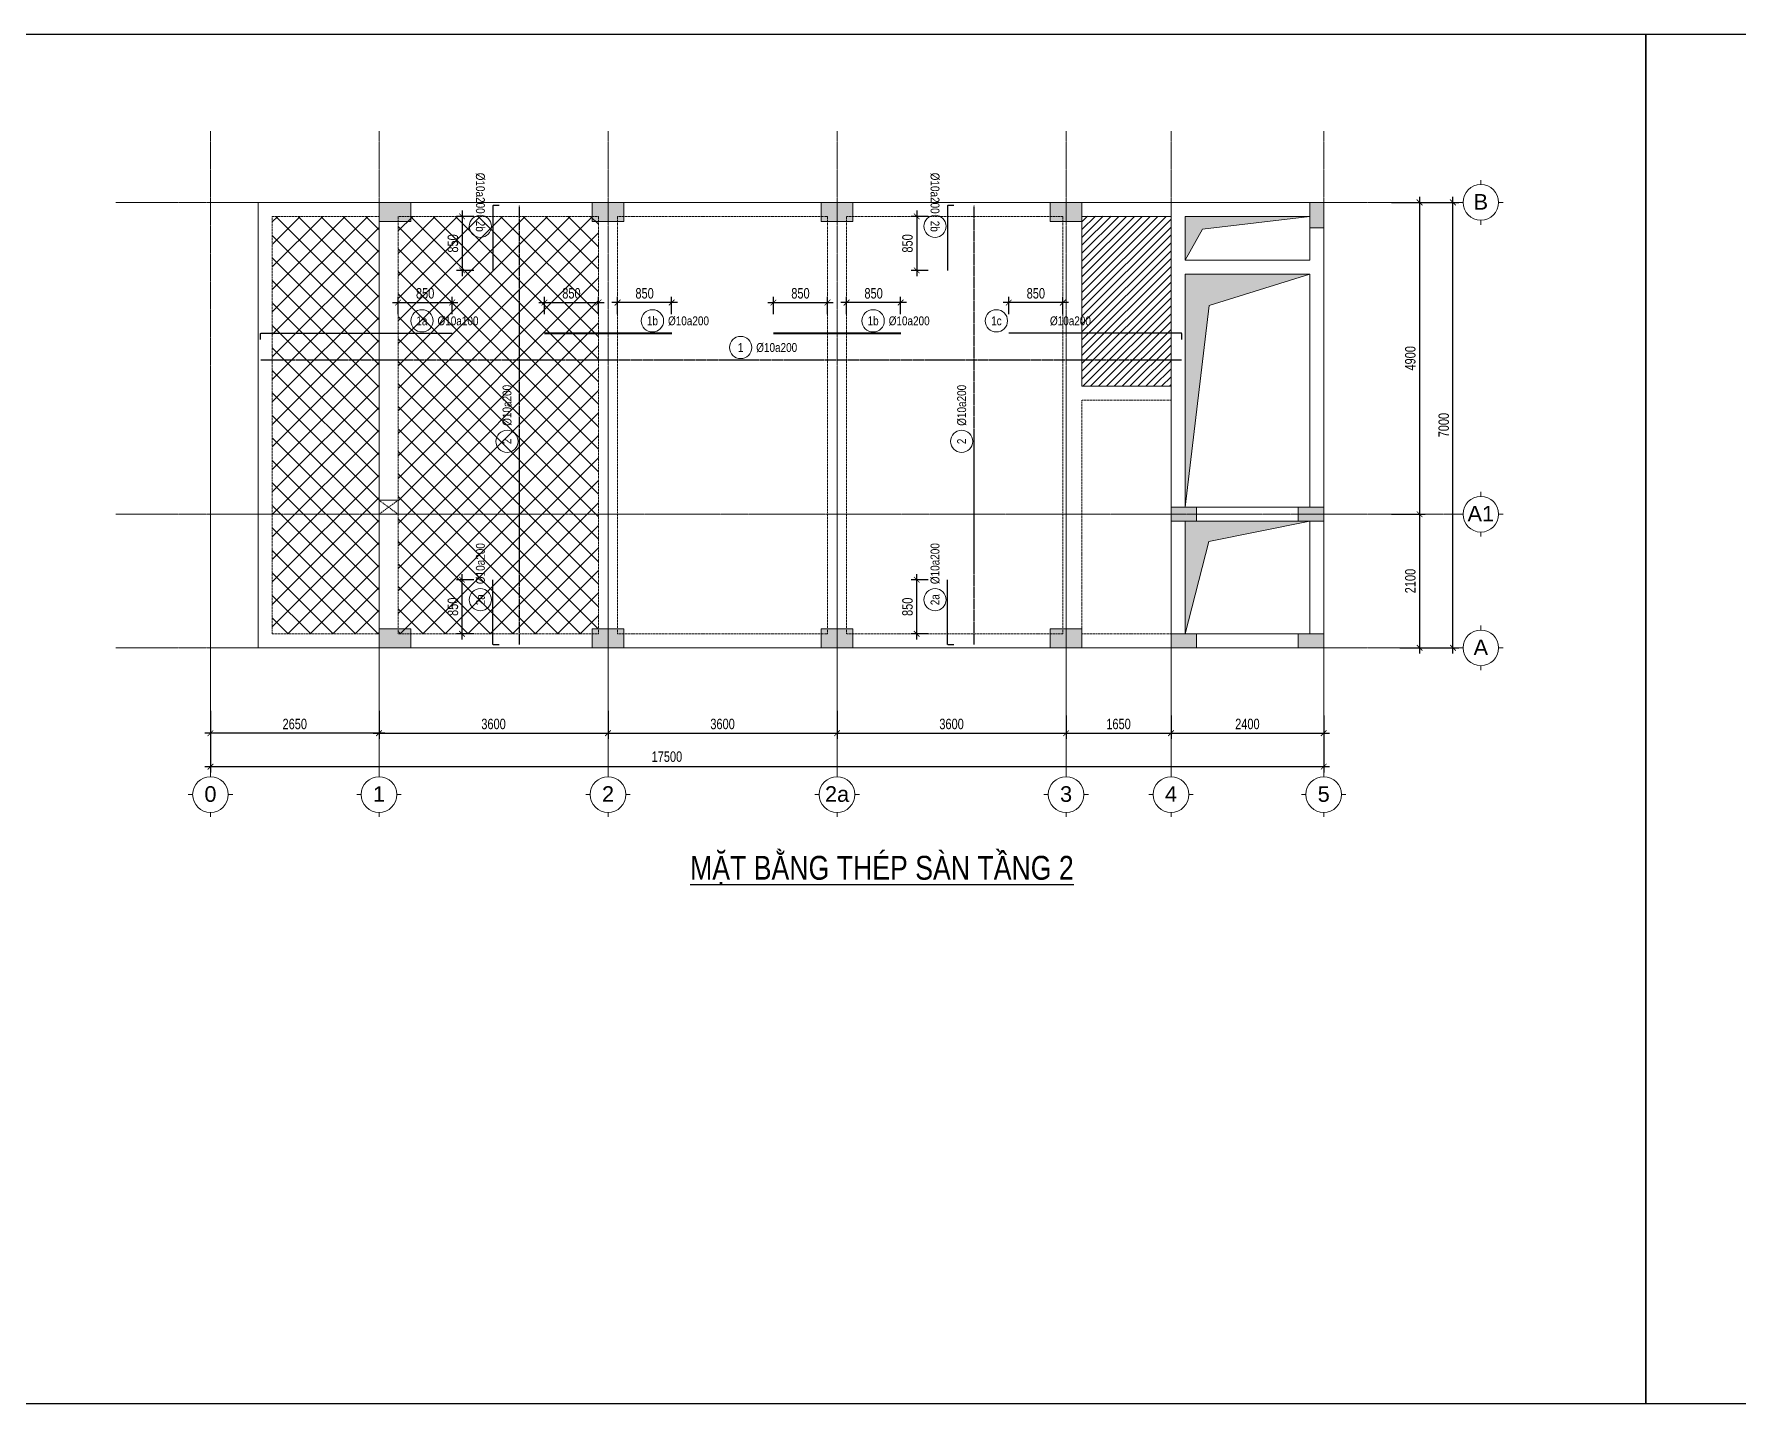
# Model space of a CAD drawing. Extents: x -165145 to 691808, y -202842 to 311040.
# Drawn here: x 239864 to 266647, y -140294 to -118769 of the extents above; entities that cross this region are included whole.
import ezdxf
from ezdxf.enums import TextEntityAlignment as Align

# ---------------------------------------------------------------- set-up
doc = ezdxf.new("R2010")
doc.units = 0
doc.header["$LTSCALE"] = 10
doc.header["$MEASUREMENT"] = 0
for name, pattern in [('CENTER', [2, 1.25, -0.25, 0.25, -0.25]), ('HIDDEN', [2.3807, 1.587, -0.7937]), ('ketcau-1', [2, 1, 1])]:
    doc.linetypes.add(name, pattern=pattern)
doc.layers.get('0').update_dxf_attribs({"linetype": 'CONTINUOUS'})
doc.layers.get('Defpoints').update_dxf_attribs({"color": 5, "linetype": 'CONTINUOUS'})
for name, color, linetype, lineweight in [('DCE_TopBars', 1, 'CONTINUOUS', 40), ('GE_KC_DIM', 1, 'CONTINUOUS', 20), ('GE_KC_HATCH', 250, 'CONTINUOUS', 20), ('GE_KC_NETKHUAT', 9, 'HIDDEN', 20), ('GE_KC_NETMANH', 8, 'CONTINUOUS', 20), ('GE_KC_NETTHAY', 2, 'CONTINUOUS', 20), ('GE_KC_TEXT', 4, 'CONTINUOUS', 20), ('GE_KC_TEXT TRUC', 4, 'CONTINUOUS', 20), ('GE_KC_TRUC', 5, 'CENTER', 20), ('L-SITE', 91, 'CONTINUOUS', 9)]:
    doc.layers.add(name, color=color, linetype=linetype, lineweight=lineweight)
for name, color, linetype in [('GE_KC_AXIS', 5, 'CENTER'), ('GE_KC_STEEL', 6, 'CONTINUOUS'), ('GE_KC_TEXT_BIG', 4, 'CONTINUOUS')]:
    doc.layers.add(name, color=color, linetype=linetype)
doc.styles.add('Arial', font='arial.ttf', dxfattribs={"height": 400})
doc.styles.add('Dce_Text', font='arial.ttf', dxfattribs={"width": 0.8})
doc.styles.add('GE_KC-Arial', font='arial.ttf', dxfattribs={"width": 0.75})
doc.dimstyles.new('GE_KC_DIM75', dxfattribs={"dimscale": 75, "dimtxt": 2.2, "dimasz": 1.2, "dimexe": 1.2, "dimexo": 0, "dimgap": 0.8, "dimtad": 1, "dimdec": 0, "dimzin": 1, "dimdsep": 46, "dimtxsty": 'GE_KC-Arial', "dimblk": 'ARCHTICK', "dimcen": 1.2, "dimdle": 1.2, "dimclrd": 1, "dimclre": 1, "dimclrt": 4, "dimadec": 0, "dimazin": 0, "dimtfac": 1, "dimtdec": 0, "dimtix": 1, "dimtmove": 2, "dimatfit": 3, "dimfxl": 0.15, "dimtvp": 0.833333, "dimtolj": 1, "dimtzin": 0, "dimarcsym": 0})

# ---------------------------------------------------------------- blocks, each defined once
blk = doc.blocks.new('Grid - M_Grid Head - Circle-24584-TẦNG 2')
at = {"layer": 'L-SITE'}
for p, q in [((0, 4), (0, 5)), ((-4, 0), (-5, 0)), ((4, 0), (5, 0)), ((0, -4), (0, -5))]:
    blk.add_line(p, q, dxfattribs=at)
blk.add_circle((0, 0), 4, dxfattribs=at)
blk = doc.blocks.new('_ArchTick')
at = {"color": 0, "linetype": 'ByBlock', "const_width": 0.15}
blk.add_lwpolyline([(-0.5, -0.5), (0.5, 0.5)], dxfattribs=at)
blk = doc.blocks.new('*D1464')
at = {"layer": 'Defpoints', "color": 0, "transparency": 16777216}
for p in [(15914, 7000), (16882, 7000), (16048, 0)]:
    blk.add_point(p, dxfattribs=at)
at = {"layer": 'GE_KC_DIM', "color": 1, "lineweight": -2, "transparency": 16777216}
for p, q in [((15914, 7000), (16972, 7000)), ((16882, -90), (16882, 7090)), ((16048, 0), (16972, 0))]:
    blk.add_line(p, q, dxfattribs=at)
at = {"layer": 'GE_KC_DIM', "color": 1, "lineweight": -2, "transparency": 16777216, "xscale": 90, "yscale": 90, "zscale": 90}
for p, rotation in [((16882, 7000), 90), ((16882, 0), 270)]:
    blk.add_blockref('_ArchTick', p, dxfattribs=dict(at, rotation=rotation))
at = {"layer": 'GE_KC_DIM', "color": 4, "transparency": 16777216, "insert": (16737, 3500), "char_height": 165, "attachment_point": 5, "rotation": 90, "style": 'GE_KC-Arial'}
blk.add_mtext('\\A1;7000', dxfattribs=at)
blk = doc.blocks.new('*D1465')
at = {"layer": 'Defpoints', "color": 0, "transparency": 16777216}
for p in [(0, -991), (3600, -991), (3600, -1341)]:
    blk.add_point(p, dxfattribs=at)
at = {"layer": 'GE_KC_DIM', "color": 1, "lineweight": -2, "transparency": 16777216}
for p, q in [((0, -991), (0, -1431)), ((3600, -991), (3600, -1431)), ((-90, -1341), (3690, -1341))]:
    blk.add_line(p, q, dxfattribs=at)
at = {"layer": 'GE_KC_DIM', "color": 1, "lineweight": -2, "transparency": 16777216, "xscale": 90, "yscale": 90, "zscale": 90, "rotation": 180}
blk.add_blockref('_ArchTick', (0, -1341), dxfattribs=at)
at = {"layer": 'GE_KC_DIM', "color": 1, "lineweight": -2, "transparency": 16777216, "xscale": 90, "yscale": 90, "zscale": 90}
blk.add_blockref('_ArchTick', (3600, -1341), dxfattribs=at)
at = {"layer": 'GE_KC_DIM', "color": 4, "transparency": 16777216, "insert": (1800, -1197), "char_height": 165, "attachment_point": 5, "style": 'GE_KC-Arial'}
blk.add_mtext('\\A1;3600', dxfattribs=at)
blk = doc.blocks.new('*D1466')
at = {"layer": 'Defpoints', "color": 0, "transparency": 16777216}
for p in [(10800, -1062), (12450, -1062), (12450, -1341)]:
    blk.add_point(p, dxfattribs=at)
at = {"layer": 'GE_KC_DIM', "color": 1, "lineweight": -2, "transparency": 16777216}
for p, q in [((10800, -1062), (10800, -1431)), ((12450, -1062), (12450, -1431)), ((10710, -1341), (12540, -1341))]:
    blk.add_line(p, q, dxfattribs=at)
at = {"layer": 'GE_KC_DIM', "color": 1, "lineweight": -2, "transparency": 16777216, "xscale": 90, "yscale": 90, "zscale": 90, "rotation": 180}
blk.add_blockref('_ArchTick', (10800, -1341), dxfattribs=at)
at = {"layer": 'GE_KC_DIM', "color": 1, "lineweight": -2, "transparency": 16777216, "xscale": 90, "yscale": 90, "zscale": 90}
blk.add_blockref('_ArchTick', (12450, -1341), dxfattribs=at)
at = {"layer": 'GE_KC_DIM', "color": 4, "transparency": 16777216, "insert": (11625, -1197), "char_height": 165, "attachment_point": 5, "style": 'GE_KC-Arial'}
blk.add_mtext('\\A1;1650', dxfattribs=at)
blk = doc.blocks.new('*D1467')
at = {"layer": 'Defpoints', "color": 0, "transparency": 16777216}
for p in [(12450, -1062), (14850, -1062), (14850, -1341)]:
    blk.add_point(p, dxfattribs=at)
at = {"layer": 'GE_KC_DIM', "color": 1, "lineweight": -2, "transparency": 16777216}
for p, q in [((12450, -1062), (12450, -1431)), ((14850, -1062), (14850, -1431)), ((12360, -1341), (14940, -1341))]:
    blk.add_line(p, q, dxfattribs=at)
at = {"layer": 'GE_KC_DIM', "color": 1, "lineweight": -2, "transparency": 16777216, "xscale": 90, "yscale": 90, "zscale": 90, "rotation": 180}
blk.add_blockref('_ArchTick', (12450, -1341), dxfattribs=at)
at = {"layer": 'GE_KC_DIM', "color": 1, "lineweight": -2, "transparency": 16777216, "xscale": 90, "yscale": 90, "zscale": 90}
blk.add_blockref('_ArchTick', (14850, -1341), dxfattribs=at)
at = {"layer": 'GE_KC_DIM', "color": 4, "transparency": 16777216, "insert": (13650, -1197), "char_height": 165, "attachment_point": 5, "style": 'GE_KC-Arial'}
blk.add_mtext('\\A1;2400', dxfattribs=at)
blk = doc.blocks.new('*D1468')
at = {"layer": 'Defpoints', "color": 0, "transparency": 16777216}
for p in [(-2650, -991), (14850, -1062), (14850, -1866)]:
    blk.add_point(p, dxfattribs=at)
at = {"layer": 'GE_KC_DIM', "color": 1, "lineweight": -2, "transparency": 16777216}
for p, q in [((-2650, -991), (-2650, -1956)), ((14850, -1062), (14850, -1956)), ((-2740, -1866), (14940, -1866))]:
    blk.add_line(p, q, dxfattribs=at)
at = {"layer": 'GE_KC_DIM', "color": 1, "lineweight": -2, "transparency": 16777216, "xscale": 90, "yscale": 90, "zscale": 90, "rotation": 180}
blk.add_blockref('_ArchTick', (-2650, -1866), dxfattribs=at)
at = {"layer": 'GE_KC_DIM', "color": 1, "lineweight": -2, "transparency": 16777216, "xscale": 90, "yscale": 90, "zscale": 90}
blk.add_blockref('_ArchTick', (14850, -1866), dxfattribs=at)
at = {"layer": 'GE_KC_DIM', "color": 4, "transparency": 16777216, "insert": (4525, -1710), "char_height": 165, "attachment_point": 5, "style": 'GE_KC-Arial'}
blk.add_mtext('\\A1;17500', dxfattribs=at)
blk = doc.blocks.new('*D1469')
at = {"layer": 'Defpoints', "color": 0, "transparency": 16777216}
for p in [(15914, 7000), (15914, 2100), (16357, 2100)]:
    blk.add_point(p, dxfattribs=at)
at = {"layer": 'GE_KC_DIM', "color": 1, "lineweight": -2, "transparency": 16777216}
for p, q in [((15914, 7000), (16447, 7000)), ((16357, 7090), (16357, 2010)), ((15914, 2100), (16447, 2100))]:
    blk.add_line(p, q, dxfattribs=at)
at = {"layer": 'GE_KC_DIM', "color": 1, "lineweight": -2, "transparency": 16777216, "xscale": 90, "yscale": 90, "zscale": 90}
for p, rotation in [((16357, 7000), 90), ((16357, 2100), 270)]:
    blk.add_blockref('_ArchTick', p, dxfattribs=dict(at, rotation=rotation))
at = {"layer": 'GE_KC_DIM', "color": 4, "transparency": 16777216, "insert": (16212, 4550), "char_height": 165, "attachment_point": 5, "rotation": 90, "style": 'GE_KC-Arial'}
blk.add_mtext('\\A1;4900', dxfattribs=at)
blk = doc.blocks.new('*D1470')
at = {"layer": 'Defpoints', "color": 0, "transparency": 16777216}
for p in [(15914, 2100), (16048, 0), (16357, 0)]:
    blk.add_point(p, dxfattribs=at)
at = {"layer": 'GE_KC_DIM', "color": 1, "lineweight": -2, "transparency": 16777216}
for p, q in [((16357, 2190), (16357, -90)), ((15914, 2100), (16447, 2100)), ((16048, 0), (16447, 0))]:
    blk.add_line(p, q, dxfattribs=at)
at = {"layer": 'GE_KC_DIM', "color": 1, "lineweight": -2, "transparency": 16777216, "xscale": 90, "yscale": 90, "zscale": 90}
for p, rotation in [((16357, 2100), 90), ((16357, 0), 270)]:
    blk.add_blockref('_ArchTick', p, dxfattribs=dict(at, rotation=rotation))
at = {"layer": 'GE_KC_DIM', "color": 4, "transparency": 16777216, "insert": (16212, 1050), "char_height": 165, "attachment_point": 5, "rotation": 90, "style": 'GE_KC-Arial'}
blk.add_mtext('\\A1;2100', dxfattribs=at)
blk = doc.blocks.new('*D1471')
at = {"layer": 'Defpoints', "color": 0, "transparency": 16777216}
for p in [(-2650, -991), (0, -991), (-2650, -1341)]:
    blk.add_point(p, dxfattribs=at)
at = {"layer": 'GE_KC_DIM', "color": 1, "lineweight": -2, "transparency": 16777216}
for p, q in [((-2650, -991), (-2650, -1431)), ((0, -991), (0, -1431)), ((90, -1341), (-2740, -1341))]:
    blk.add_line(p, q, dxfattribs=at)
at = {"layer": 'GE_KC_DIM', "color": 1, "lineweight": -2, "transparency": 16777216, "xscale": 90, "yscale": 90, "zscale": 90, "rotation": 180}
blk.add_blockref('_ArchTick', (-2650, -1341), dxfattribs=at)
at = {"layer": 'GE_KC_DIM', "color": 1, "lineweight": -2, "transparency": 16777216, "xscale": 90, "yscale": 90, "zscale": 90}
blk.add_blockref('_ArchTick', (0, -1341), dxfattribs=at)
at = {"layer": 'GE_KC_DIM', "color": 4, "transparency": 16777216, "insert": (-1325, -1197), "char_height": 165, "attachment_point": 5, "style": 'GE_KC-Arial'}
blk.add_mtext('\\A1;2650', dxfattribs=at)
blk = doc.blocks.new('*D1472')
at = {"layer": 'Defpoints', "color": 0, "transparency": 16777216}
for p in [(3600, -991), (7200, -991), (7200, -1341)]:
    blk.add_point(p, dxfattribs=at)
at = {"layer": 'GE_KC_DIM', "color": 1, "lineweight": -2, "transparency": 16777216}
for p, q in [((3600, -991), (3600, -1431)), ((7200, -991), (7200, -1431)), ((3510, -1341), (7290, -1341))]:
    blk.add_line(p, q, dxfattribs=at)
at = {"layer": 'GE_KC_DIM', "color": 1, "lineweight": -2, "transparency": 16777216, "xscale": 90, "yscale": 90, "zscale": 90, "rotation": 180}
blk.add_blockref('_ArchTick', (3600, -1341), dxfattribs=at)
at = {"layer": 'GE_KC_DIM', "color": 1, "lineweight": -2, "transparency": 16777216, "xscale": 90, "yscale": 90, "zscale": 90}
blk.add_blockref('_ArchTick', (7200, -1341), dxfattribs=at)
at = {"layer": 'GE_KC_DIM', "color": 4, "transparency": 16777216, "insert": (5400, -1197), "char_height": 165, "attachment_point": 5, "style": 'GE_KC-Arial'}
blk.add_mtext('\\A1;3600', dxfattribs=at)
blk = doc.blocks.new('*D1473')
at = {"layer": 'Defpoints', "color": 0, "transparency": 16777216}
for p in [(7200, -991), (10800, -1062), (10800, -1341)]:
    blk.add_point(p, dxfattribs=at)
at = {"layer": 'GE_KC_DIM', "color": 1, "lineweight": -2, "transparency": 16777216}
for p, q in [((7200, -991), (7200, -1431)), ((10800, -1062), (10800, -1431)), ((7110, -1341), (10890, -1341))]:
    blk.add_line(p, q, dxfattribs=at)
at = {"layer": 'GE_KC_DIM', "color": 1, "lineweight": -2, "transparency": 16777216, "xscale": 90, "yscale": 90, "zscale": 90, "rotation": 180}
blk.add_blockref('_ArchTick', (7200, -1341), dxfattribs=at)
at = {"layer": 'GE_KC_DIM', "color": 1, "lineweight": -2, "transparency": 16777216, "xscale": 90, "yscale": 90, "zscale": 90}
blk.add_blockref('_ArchTick', (10800, -1341), dxfattribs=at)
at = {"layer": 'GE_KC_DIM', "color": 4, "transparency": 16777216, "insert": (9000, -1197), "char_height": 165, "attachment_point": 5, "style": 'GE_KC-Arial'}
blk.add_mtext('\\A1;3600', dxfattribs=at)
blk = doc.blocks.new('A$C4141f814')
at = {"layer": 'GE_KC_HATCH'}
h = blk.add_hatch(dxfattribs=at)
h.set_pattern_fill('ANSI37', color=256, scale=2000)
h.set_pattern_definition([(45, (-245286.46, -5683.93), (-176.7767, 176.7767), []), (135, (-245286.46, -5683.93), (-176.7767, -176.7767), [])])
h.paths.add_polyline_path([(300, 220), (3450, 220), (3450, 6780), (300, 6780)])
h.paths.add_polyline_path([(-1680, 220), (0, 220), (0, 6780), (-1680, 6780)])
h = blk.add_hatch(dxfattribs=at)
h.set_pattern_fill('ANSI31', color=256, scale=700)
h.set_pattern_definition([(45, (-218733.47, 9309.91), (-61.871843, 61.871843), [])])
h.paths.add_polyline_path([(12450, 6775), (11050, 6785), (11050, 6610), (11050, 6600), (11050, 4110), (12450, 4110)])
h.paths.add_polyline_path([(12384, 4366), (12384, 5829)], flags=16)
h = blk.add_hatch(color=256, dxfattribs=at)
h.dxf.hatch_style = 1
h.paths.add_polyline_path([(12947, 6577), (14630, 6780), (12670, 6780), (12670, 6090)])
h = blk.add_hatch(color=256, dxfattribs=at)
h.dxf.hatch_style = 1
h.paths.add_polyline_path([(12670, 5870), (12670, 2210), (13050, 5379), (14630, 5870)])
h = blk.add_hatch(color=256, dxfattribs=at)
h.dxf.hatch_style = 1
h.paths.add_polyline_path([(13044, 1670), (14630, 1990), (12670, 1990), (12670, 220)])
at = {"layer": 'GE_KC_HATCH', "flags": 128}
for points in [[(12670, 6090), (12947, 6577), (14630, 6780)], [(12670, 2210), (13050, 5379), (14630, 5870)], [(12670, 220), (13044, 1670), (14630, 1990)]]:
    blk.add_lwpolyline(points, dxfattribs=at)
at = {"layer": 'GE_KC_NETKHUAT'}
for p, q in [((-1680, 220), (-1680, 6780)), ((0, 6780), (-1680, 6780)), ((0, 6780), (0, 220)), ((3450, 6780), (300, 6780)), ((300, 6780), (300, 220)), ((3450, 6780), (3450, 220)), ((3750, 6780), (3750, 220)), ((7050, 6780), (3750, 6780)), ((7050, 6780), (7050, 220)), ((10750, 6780), (7350, 6780)), ((7350, 6780), (7350, 220)), ((10750, 6780), (10750, 220)), ((11050, 6780), (11050, 4110)), ((12450, 6780), (11050, 6780)), ((12450, 6780), (12450, 4110)), ((12450, 4110), (11050, 4110)), ((11050, 3890), (11050, 220)), ((12450, 3890), (11050, 3890)), ((12450, 3890), (12450, 220)), ((0, 220), (-1680, 220)), ((3450, 220), (300, 220)), ((7050, 220), (3750, 220)), ((10750, 220), (7350, 220)), ((12450, 220), (11050, 220))]:
    blk.add_line(p, q, dxfattribs=at)
at = {"layer": 'GE_KC_NETTHAY'}
for p, q in [((14850, 7000), (-1900, 7000)), ((-1900, 7000), (-1900, 0)), ((14850, 7000), (14850, 0)), ((12670, 6780), (12670, 6090)), ((14630, 6780), (12670, 6780)), ((14630, 6780), (14630, 6090)), ((14630, 6090), (12670, 6090)), ((12670, 5870), (12670, 2210)), ((14630, 5870), (12670, 5870)), ((14630, 5870), (14630, 2210)), ((12670, 2210), (14630, 2210)), ((12670, 1990), (12670, 220)), ((12670, 1990), (14630, 1990)), ((14630, 1990), (14630, 220)), ((14850, 0), (-1900, 0)), ((14630, 220), (12670, 220))]:
    blk.add_line(p, q, dxfattribs=at)
blk.add_lwpolyline([(11050, 6780), (12450, 6780), (12450, 4110), (11050, 4110)], close=True, dxfattribs=at)
blk = doc.blocks.new('A$Cd66cfd3c')
at = {"layer": 'GE_KC_HATCH', "linetype": 'ketcau-1'}
for points in [[(500, 7000), (0, 7000), (0, 6700), (500, 6700)], [(3850, 7000), (3350, 7000), (3350, 6700), (3850, 6700)], [(7450, 7000), (6950, 7000), (6950, 6700), (7450, 6700)], [(11050, 7000), (10550, 7000), (10550, 6700), (11050, 6700)], [(14850, 7000), (14630, 7000), (14630, 6600), (14850, 6600)], [(12850, 2210), (12450, 2210), (12450, 1990), (12850, 1990)], [(14850, 2210), (14450, 2210), (14450, 1990), (14850, 1990)], [(500, 300), (0, 300), (0, 0), (500, 0)], [(3850, 300), (3350, 300), (3350, 0), (3850, 0)], [(7450, 300), (6950, 300), (6950, 0), (7450, 0)], [(11050, 300), (10550, 300), (10550, 0), (11050, 0)], [(12850, 220), (12450, 220), (12450, 0), (12850, 0)], [(14850, 220), (14450, 220), (14450, 0), (14850, 0)]]:
    blk.add_hatch(color=1, dxfattribs=at).paths.add_polyline_path(points)
at = {"layer": 'GE_KC_NETKHUAT'}
for p, q in [((0, 2320), (300, 2100)), ((0, 2100), (300, 2320))]:
    blk.add_line(p, q, dxfattribs=at)
at = {"layer": 'GE_KC_NETTHAY', "linetype": 'Continuous'}
for points in [[(500, 7000), (0, 7000), (0, 6700), (500, 6700)], [(3850, 7000), (3350, 7000), (3350, 6700), (3850, 6700)], [(7450, 7000), (6950, 7000), (6950, 6700), (7450, 6700)], [(11050, 7000), (10550, 7000), (10550, 6700), (11050, 6700)], [(14850, 7000), (14630, 7000), (14630, 6600), (14850, 6600)], [(300, 2320), (0, 2320), (0, 2100), (300, 2100)], [(12850, 2210), (12450, 2210), (12450, 1990), (12850, 1990)], [(14850, 2210), (14450, 2210), (14450, 1990), (14850, 1990)], [(500, 300), (0, 300), (0, 0), (500, 0)], [(3850, 300), (3350, 300), (3350, 0), (3850, 0)], [(7450, 300), (6950, 300), (6950, 0), (7450, 0)], [(11050, 300), (10550, 300), (10550, 0), (11050, 0)], [(12850, 220), (12450, 220), (12450, 0), (12850, 0)], [(14850, 220), (14450, 220), (14450, 0), (14850, 0)]]:
    blk.add_lwpolyline(points, close=True, dxfattribs=at)
blk = doc.blocks.new('*U3114')
at = {"layer": 'DCE_TopBars'}
blk.add_lwpolyline([(-2150, 0), (707, 0)], dxfattribs=at)
at = {"layer": 'GE_KC_DIM'}
blk.add_circle((275, 278), 250, dxfattribs=at)
at = {"layer": 'GE_KC_TEXT', "style": 'Dce_Text', "width": 0.8}
blk.add_attdef('SHT', text='', height=200, dxfattribs=at).set_placement((275, 278), align=Align.MIDDLE_CENTER)
blk.add_attdef('DKVAKC', text='', height=200, dxfattribs=at).set_placement((625, 278), align=Align.MIDDLE_LEFT)
blk = doc.blocks.new('*U3111')
at = {"layer": 'GE_KC_DIM'}
blk.add_circle((275, 278), 250, dxfattribs=at)
at = {"layer": 'GE_KC_STEEL', "linetype": 'HIDDEN'}
blk.add_line((-10503, 0), (10183, 0), dxfattribs=at)
at = {"layer": 'GE_KC_TEXT', "style": 'Dce_Text', "width": 0.8}
blk.add_attdef('SHT', text='', height=200, dxfattribs=at).set_placement((275, 278), align=Align.MIDDLE_CENTER)
blk.add_attdef('DKVAKC', text='', height=200, dxfattribs=at).set_placement((625, 278), align=Align.MIDDLE_LEFT)
blk = doc.blocks.new('*U3112')
at = {"layer": 'GE_KC_DIM'}
blk.add_circle((275, 278), 250, dxfattribs=at)
at = {"layer": 'GE_KC_STEEL'}
blk.add_lwpolyline([(-3350, -143), (-3350, -15, -0.414214), (-3335, 0), (955, 0)], format="xyb", dxfattribs=at)
at = {"layer": 'GE_KC_TEXT', "style": 'Dce_Text', "width": 0.8}
blk.add_attdef('SHT', text='', height=200, dxfattribs=at).set_placement((275, 278), align=Align.MIDDLE_CENTER)
blk.add_attdef('DKVAKC', text='', height=200, dxfattribs=at).set_placement((625, 278), align=Align.MIDDLE_LEFT)
blk = doc.blocks.new('*D2127')
at = {"layer": 'Defpoints', "color": 0, "transparency": 16777216}
for p in [(245586, -123170), (246436, -122987), (246436, -123170)]:
    blk.add_point(p, dxfattribs=at)
at = {"layer": 'GE_KC_DIM', "color": 1, "lineweight": -2, "transparency": 16777216}
for p, q in [((245586, -123170), (245586, -122897)), ((246436, -123170), (246436, -122897)), ((245496, -122987), (246526, -122987))]:
    blk.add_line(p, q, dxfattribs=at)
at = {"layer": 'GE_KC_DIM', "color": 1, "lineweight": -2, "transparency": 16777216, "xscale": 90, "yscale": 90, "zscale": 90, "rotation": 180}
blk.add_blockref('_ArchTick', (245586, -122987), dxfattribs=at)
at = {"layer": 'GE_KC_DIM', "color": 1, "lineweight": -2, "transparency": 16777216, "xscale": 90, "yscale": 90, "zscale": 90}
blk.add_blockref('_ArchTick', (246436, -122987), dxfattribs=at)
at = {"layer": 'GE_KC_DIM', "color": 4, "transparency": 16777216, "insert": (246011, -122843), "char_height": 165, "attachment_point": 5, "style": 'GE_KC-Arial'}
blk.add_mtext('\\A1;850', dxfattribs=at)
blk = doc.blocks.new('*D2128')
at = {"layer": 'Defpoints', "color": 0, "transparency": 16777216}
for p in [(247886, -123170), (248736, -122987), (248736, -123170)]:
    blk.add_point(p, dxfattribs=at)
at = {"layer": 'GE_KC_DIM', "color": 1, "lineweight": -2, "transparency": 16777216}
for p, q in [((247886, -123170), (247886, -122897)), ((248736, -123170), (248736, -122897)), ((247796, -122987), (248826, -122987))]:
    blk.add_line(p, q, dxfattribs=at)
at = {"layer": 'GE_KC_DIM', "color": 1, "lineweight": -2, "transparency": 16777216, "xscale": 90, "yscale": 90, "zscale": 90, "rotation": 180}
blk.add_blockref('_ArchTick', (247886, -122987), dxfattribs=at)
at = {"layer": 'GE_KC_DIM', "color": 1, "lineweight": -2, "transparency": 16777216, "xscale": 90, "yscale": 90, "zscale": 90}
blk.add_blockref('_ArchTick', (248736, -122987), dxfattribs=at)
at = {"layer": 'GE_KC_DIM', "color": 4, "transparency": 16777216, "insert": (248311, -122843), "char_height": 165, "attachment_point": 5, "style": 'GE_KC-Arial'}
blk.add_mtext('\\A1;850', dxfattribs=at)
blk = doc.blocks.new('*D2129')
at = {"layer": 'Defpoints', "color": 0, "transparency": 16777216}
for p in [(249036, -122987), (249036, -123170), (249886, -123170)]:
    blk.add_point(p, dxfattribs=at)
at = {"layer": 'GE_KC_DIM', "color": 1, "lineweight": -2, "transparency": 16777216}
for p, q in [((249036, -123170), (249036, -122897)), ((249886, -123170), (249886, -122897)), ((249976, -122987), (248946, -122987))]:
    blk.add_line(p, q, dxfattribs=at)
at = {"layer": 'GE_KC_DIM', "color": 1, "lineweight": -2, "transparency": 16777216, "xscale": 90, "yscale": 90, "zscale": 90, "rotation": 180}
blk.add_blockref('_ArchTick', (249036, -122987), dxfattribs=at)
at = {"layer": 'GE_KC_DIM', "color": 1, "lineweight": -2, "transparency": 16777216, "xscale": 90, "yscale": 90, "zscale": 90}
blk.add_blockref('_ArchTick', (249886, -122987), dxfattribs=at)
at = {"layer": 'GE_KC_DIM', "color": 4, "transparency": 16777216, "insert": (249461, -122843), "char_height": 165, "attachment_point": 5, "style": 'GE_KC-Arial'}
blk.add_mtext('\\A1;850', dxfattribs=at)
blk = doc.blocks.new('*U3113')
at = {"layer": 'DCE_TopBars'}
blk.add_lwpolyline([(-1963, 0), (894, 0)], dxfattribs=at)
at = {"layer": 'GE_KC_DIM'}
blk.add_circle((275, 278), 250, dxfattribs=at)
at = {"layer": 'GE_KC_TEXT', "style": 'Dce_Text', "width": 0.8}
blk.add_attdef('SHT', text='', height=200, dxfattribs=at).set_placement((275, 278), align=Align.MIDDLE_CENTER)
blk.add_attdef('DKVAKC', text='', height=200, dxfattribs=at).set_placement((625, 278), align=Align.MIDDLE_LEFT)
blk = doc.blocks.new('*D2130')
at = {"layer": 'Defpoints', "color": 0, "transparency": 16777216}
for p in [(251486, -123170), (252336, -122987), (252336, -123170)]:
    blk.add_point(p, dxfattribs=at)
at = {"layer": 'GE_KC_DIM', "color": 1, "lineweight": -2, "transparency": 16777216}
for p, q in [((251486, -123170), (251486, -122897)), ((252336, -123170), (252336, -122897)), ((251396, -122987), (252426, -122987))]:
    blk.add_line(p, q, dxfattribs=at)
at = {"layer": 'GE_KC_DIM', "color": 1, "lineweight": -2, "transparency": 16777216, "xscale": 90, "yscale": 90, "zscale": 90, "rotation": 180}
blk.add_blockref('_ArchTick', (251486, -122987), dxfattribs=at)
at = {"layer": 'GE_KC_DIM', "color": 1, "lineweight": -2, "transparency": 16777216, "xscale": 90, "yscale": 90, "zscale": 90}
blk.add_blockref('_ArchTick', (252336, -122987), dxfattribs=at)
at = {"layer": 'GE_KC_DIM', "color": 4, "transparency": 16777216, "insert": (251911, -122843), "char_height": 165, "attachment_point": 5, "style": 'GE_KC-Arial'}
blk.add_mtext('\\A1;850', dxfattribs=at)
blk = doc.blocks.new('*D2131')
at = {"layer": 'Defpoints', "color": 0, "transparency": 16777216}
for p in [(252636, -122987), (252636, -123170), (253486, -123170)]:
    blk.add_point(p, dxfattribs=at)
at = {"layer": 'GE_KC_DIM', "color": 1, "lineweight": -2, "transparency": 16777216}
for p, q in [((252636, -123170), (252636, -122897)), ((253486, -123170), (253486, -122897)), ((253576, -122987), (252546, -122987))]:
    blk.add_line(p, q, dxfattribs=at)
at = {"layer": 'GE_KC_DIM', "color": 1, "lineweight": -2, "transparency": 16777216, "xscale": 90, "yscale": 90, "zscale": 90, "rotation": 180}
blk.add_blockref('_ArchTick', (252636, -122987), dxfattribs=at)
at = {"layer": 'GE_KC_DIM', "color": 1, "lineweight": -2, "transparency": 16777216, "xscale": 90, "yscale": 90, "zscale": 90}
blk.add_blockref('_ArchTick', (253486, -122987), dxfattribs=at)
at = {"layer": 'GE_KC_DIM', "color": 4, "transparency": 16777216, "insert": (253061, -122843), "char_height": 165, "attachment_point": 5, "style": 'GE_KC-Arial'}
blk.add_mtext('\\A1;850', dxfattribs=at)
blk = doc.blocks.new('*U3109')
at = {"layer": 'GE_KC_DIM'}
blk.add_circle((1300, 278), 250, dxfattribs=at)
at = {"layer": 'GE_KC_STEEL'}
blk.add_lwpolyline([(-2864, -143), (-2864, -15, -0.414214), (-2849, 0), (1021, 0)], format="xyb", dxfattribs=at)
at = {"layer": 'GE_KC_TEXT', "style": 'Dce_Text', "width": 0.8}
blk.add_attdef('DKVAKC', text='', height=200, dxfattribs=at).set_placement((98, 278), align=Align.MIDDLE_LEFT)
blk.add_attdef('SHT', text='', height=200, dxfattribs=at).set_placement((1300, 278), align=Align.MIDDLE_CENTER)
blk = doc.blocks.new('*D2057')
at = {"layer": 'Defpoints', "color": 0, "transparency": 16777216}
for p in [(255186, -122987), (255186, -123170), (256036, -123170)]:
    blk.add_point(p, dxfattribs=at)
at = {"layer": 'GE_KC_DIM', "color": 1, "lineweight": -2, "transparency": 16777216}
for p, q in [((255186, -123170), (255186, -122897)), ((256036, -123170), (256036, -122897)), ((256126, -122987), (255096, -122987))]:
    blk.add_line(p, q, dxfattribs=at)
at = {"layer": 'GE_KC_DIM', "color": 1, "lineweight": -2, "transparency": 16777216, "xscale": 90, "yscale": 90, "zscale": 90, "rotation": 180}
blk.add_blockref('_ArchTick', (255186, -122987), dxfattribs=at)
at = {"layer": 'GE_KC_DIM', "color": 1, "lineweight": -2, "transparency": 16777216, "xscale": 90, "yscale": 90, "zscale": 90}
blk.add_blockref('_ArchTick', (256036, -122987), dxfattribs=at)
at = {"layer": 'GE_KC_DIM', "color": 4, "transparency": 16777216, "insert": (255611, -122843), "char_height": 165, "attachment_point": 5, "style": 'GE_KC-Arial'}
blk.add_mtext('\\A1;850', dxfattribs=at)
blk = doc.blocks.new('*U3108')
at = {"layer": 'GE_KC_DIM'}
blk.add_circle((275, 278), 250, dxfattribs=at)
at = {"layer": 'GE_KC_STEEL', "linetype": 'HIDDEN'}
blk.add_line((-4288, 0), (5569, 0), dxfattribs=at)
at = {"layer": 'GE_KC_TEXT', "style": 'Dce_Text', "width": 0.8}
blk.add_attdef('SHT', text='', height=200, dxfattribs=at).set_placement((275, 278), align=Align.MIDDLE_CENTER)
blk.add_attdef('DKVAKC', text='', height=200, dxfattribs=at).set_placement((625, 278), align=Align.MIDDLE_LEFT)
blk = doc.blocks.new('*U3106')
at = {"layer": 'GE_KC_DIM'}
blk.add_circle((275, 278), 250, dxfattribs=at)
at = {"layer": 'GE_KC_STEEL'}
blk.add_lwpolyline([(-735, -143), (-735, -15, -0.414214), (-720, 0), (723, 0)], format="xyb", dxfattribs=at)
at = {"layer": 'GE_KC_TEXT', "style": 'Dce_Text', "width": 0.8}
blk.add_attdef('SHT', text='', height=200, dxfattribs=at).set_placement((275, 278), align=Align.MIDDLE_CENTER)
blk.add_attdef('DKVAKC', text='', height=200, dxfattribs=at).set_placement((625, 278), align=Align.MIDDLE_LEFT)
blk = doc.blocks.new('*D2058')
at = {"layer": 'Defpoints', "color": 0, "transparency": 16777216}
for p in [(253739, -127343), (253921, -127343), (253921, -128193)]:
    blk.add_point(p, dxfattribs=at)
at = {"layer": 'GE_KC_DIM', "color": 1, "lineweight": -2, "transparency": 16777216}
for p, q in [((253921, -127343), (253649, -127343)), ((253739, -128283), (253739, -127253)), ((253921, -128193), (253649, -128193))]:
    blk.add_line(p, q, dxfattribs=at)
at = {"layer": 'GE_KC_DIM', "color": 1, "lineweight": -2, "transparency": 16777216, "xscale": 90, "yscale": 90, "zscale": 90}
for p, rotation in [((253739, -127343), 90), ((253739, -128193), 270)]:
    blk.add_blockref('_ArchTick', p, dxfattribs=dict(at, rotation=rotation))
at = {"layer": 'GE_KC_DIM', "color": 4, "transparency": 16777216, "insert": (253594, -127768), "char_height": 165, "attachment_point": 5, "rotation": 90, "style": 'GE_KC-Arial'}
blk.add_mtext('\\A1;850', dxfattribs=at)
blk = doc.blocks.new('*U3107')
at = {"layer": 'GE_KC_DIM'}
blk.add_circle((-353, 278), 250, dxfattribs=at)
at = {"layer": 'GE_KC_STEEL'}
blk.add_lwpolyline([(-818, -143), (-818, -15, -0.414214), (-803, 0), (639, 0)], format="xyb", dxfattribs=at)
at = {"layer": 'GE_KC_TEXT', "style": 'Dce_Text', "width": 0.8}
blk.add_attdef('DKVAKC', text='', height=200, dxfattribs=at).set_placement((-1556, 278), align=Align.MIDDLE_LEFT)
blk.add_attdef('SHT', text='', height=200, dxfattribs=at).set_placement((-353, 278), align=Align.MIDDLE_CENTER)
blk = doc.blocks.new('*D2059')
at = {"layer": 'Defpoints', "color": 0, "transparency": 16777216}
for p in [(253921, -121633), (253739, -122483), (253921, -122483)]:
    blk.add_point(p, dxfattribs=at)
at = {"layer": 'GE_KC_DIM', "color": 1, "lineweight": -2, "transparency": 16777216}
for p, q in [((253739, -121543), (253739, -122573)), ((253921, -121633), (253649, -121633)), ((253921, -122483), (253649, -122483))]:
    blk.add_line(p, q, dxfattribs=at)
at = {"layer": 'GE_KC_DIM', "color": 1, "lineweight": -2, "transparency": 16777216, "xscale": 90, "yscale": 90, "zscale": 90}
for p, rotation in [((253739, -121633), 90), ((253739, -122483), 270)]:
    blk.add_blockref('_ArchTick', p, dxfattribs=dict(at, rotation=rotation))
at = {"layer": 'GE_KC_DIM', "color": 4, "transparency": 16777216, "insert": (253594, -122058), "char_height": 165, "attachment_point": 5, "rotation": 90, "style": 'GE_KC-Arial'}
blk.add_mtext('\\A1;850', dxfattribs=at)
blk = doc.blocks.new('*U3088')
at = {"layer": 'GE_KC_DIM'}
blk.add_circle((275, 278), 250, dxfattribs=at)
at = {"layer": 'GE_KC_STEEL', "linetype": 'HIDDEN'}
blk.add_line((-4288, 0), (5569, 0), dxfattribs=at)
at = {"layer": 'GE_KC_TEXT', "style": 'Dce_Text', "width": 0.8}
blk.add_attdef('SHT', text='', height=200, dxfattribs=at).set_placement((275, 278), align=Align.MIDDLE_CENTER)
blk.add_attdef('DKVAKC', text='', height=200, dxfattribs=at).set_placement((625, 278), align=Align.MIDDLE_LEFT)
blk = doc.blocks.new('*U3084')
at = {"layer": 'GE_KC_DIM'}
blk.add_circle((275, 278), 250, dxfattribs=at)
at = {"layer": 'GE_KC_STEEL'}
blk.add_lwpolyline([(-735, -143), (-735, -15, -0.414214), (-720, 0), (723, 0)], format="xyb", dxfattribs=at)
at = {"layer": 'GE_KC_TEXT', "style": 'Dce_Text', "width": 0.8}
blk.add_attdef('SHT', text='', height=200, dxfattribs=at).set_placement((275, 278), align=Align.MIDDLE_CENTER)
blk.add_attdef('DKVAKC', text='', height=200, dxfattribs=at).set_placement((625, 278), align=Align.MIDDLE_LEFT)
blk = doc.blocks.new('*D2135')
at = {"layer": 'Defpoints', "color": 0, "transparency": 16777216}
for p in [(246592, -127343), (246775, -127343), (246775, -128193)]:
    blk.add_point(p, dxfattribs=at)
at = {"layer": 'GE_KC_DIM', "color": 1, "lineweight": -2, "transparency": 16777216}
for p, q in [((246775, -127343), (246502, -127343)), ((246592, -128283), (246592, -127253)), ((246775, -128193), (246502, -128193))]:
    blk.add_line(p, q, dxfattribs=at)
at = {"layer": 'GE_KC_DIM', "color": 1, "lineweight": -2, "transparency": 16777216, "xscale": 90, "yscale": 90, "zscale": 90}
for p, rotation in [((246592, -127343), 90), ((246592, -128193), 270)]:
    blk.add_blockref('_ArchTick', p, dxfattribs=dict(at, rotation=rotation))
at = {"layer": 'GE_KC_DIM', "color": 4, "transparency": 16777216, "insert": (246448, -127768), "char_height": 165, "attachment_point": 5, "rotation": 90, "style": 'GE_KC-Arial'}
blk.add_mtext('\\A1;850', dxfattribs=at)
blk = doc.blocks.new('*U3085')
at = {"layer": 'GE_KC_DIM'}
blk.add_circle((-353, 278), 250, dxfattribs=at)
at = {"layer": 'GE_KC_STEEL'}
blk.add_lwpolyline([(-818, -143), (-818, -15, -0.414214), (-803, 0), (639, 0)], format="xyb", dxfattribs=at)
at = {"layer": 'GE_KC_TEXT', "style": 'Dce_Text', "width": 0.8}
blk.add_attdef('DKVAKC', text='', height=200, dxfattribs=at).set_placement((-1556, 278), align=Align.MIDDLE_LEFT)
blk.add_attdef('SHT', text='', height=200, dxfattribs=at).set_placement((-353, 278), align=Align.MIDDLE_CENTER)
blk = doc.blocks.new('*D2136')
at = {"layer": 'Defpoints', "color": 0, "transparency": 16777216}
for p in [(246775, -121633), (246592, -122483), (246775, -122483)]:
    blk.add_point(p, dxfattribs=at)
at = {"layer": 'GE_KC_DIM', "color": 1, "lineweight": -2, "transparency": 16777216}
for p, q in [((246592, -121543), (246592, -122573)), ((246775, -121633), (246502, -121633)), ((246775, -122483), (246502, -122483))]:
    blk.add_line(p, q, dxfattribs=at)
at = {"layer": 'GE_KC_DIM', "color": 1, "lineweight": -2, "transparency": 16777216, "xscale": 90, "yscale": 90, "zscale": 90}
for p, rotation in [((246592, -121633), 90), ((246592, -122483), 270)]:
    blk.add_blockref('_ArchTick', p, dxfattribs=dict(at, rotation=rotation))
at = {"layer": 'GE_KC_DIM', "color": 4, "transparency": 16777216, "insert": (246448, -122058), "char_height": 165, "attachment_point": 5, "rotation": 90, "style": 'GE_KC-Arial'}
blk.add_mtext('\\A1;850', dxfattribs=at)
blk = doc.blocks.new('TRUC')
at = {"layer": 'GE_KC_TRUC', "ltscale": 2}
for p, q in [((-2650, -1955.6), (-2650, 8124.4)), ((0, -1955.6), (0, 8124.4)), ((3600, -1955.6), (3600, 8124.4)), ((7200, -1955.6), (7200, 8124.4)), ((10800, -1955.6), (10800, 8124.4)), ((12450, -1955.6), (12450, 8124.4)), ((14850, -1955.6), (14850, 8124.4)), ((-4139.6, 7000), (16969.7, 7000)), ((-4139.6, 2100), (16969.7, 2100)), ((-4139.6, 0), (16969.7, 0))]:
    blk.add_line(p, q, dxfattribs=at)
at = {"layer": 'GE_KC_TEXT TRUC', "lineweight": 9, "xscale": 70, "yscale": 70, "zscale": 70, "rotation": 270}
for p in [(17319.7, 7000), (17319.7, 2100), (17319.7, 0), (-2650, -2305.6), (0, -2305.6), (3600, -2305.6), (7200, -2305.6), (10800, -2305.6), (12450, -2305.6), (14850, -2305.6)]:
    blk.add_blockref('Grid - M_Grid Head - Circle-24584-TẦNG 2', p, dxfattribs=at)
at = {"layer": 'GE_KC_TEXT TRUC', "style": 'Arial'}
for s, p in [('B', (17319.7, 6886.4)), ('A1', (17319.7, 1986.4)), ('A', (17319.7, -113.6)), ('0', (-2650, -2419.2)), ('1', (0, -2419.2)), ('2', (3600, -2419.2)), ('2a', (7200, -2419.2)), ('3', (10800, -2419.2)), ('4', (12450, -2419.2)), ('5', (14850, -2419.2))]:
    blk.add_text(s, height=245, dxfattribs=at).set_placement(p, align=Align.CENTER)
at = {"layer": 'GE_KC_DIM'}
for base, p1, p2, picture, middle in [((16881.7, 7000), (16048.4, 0), (15914.3, 7000), '*D1464', (16737.4, 3500)), ((16356.7, 2100), (15914.3, 7000), (15914.3, 2100), '*D1469', (16212.4, 4550)), ((16356.7, 0), (15914.3, 2100), (16048.4, 0), '*D1470', (16212.4, 1050))]:
    dim = blk.add_linear_dim(base=base, p1=p1, p2=p2, angle=90, dimstyle='GE_KC_DIM75', dxfattribs=at)
    dim.commit()
    dim.dimension.update_dxf_attribs({"geometry": picture, "text_midpoint": middle})
dim = blk.add_linear_dim(base=(14850, -1866.2), p1=(-2650, -990.7), p2=(14850, -1061.9), dimstyle='GE_KC_DIM75', dxfattribs=at)
dim.commit()
dim.dimension.update_dxf_attribs({"geometry": '*D1468', "text_midpoint": (4525, -1710.5), "dimtype": 128})
for base, p1, p2, picture, middle in [((-2650, -1341.2), (0, -990.7), (-2650, -990.7), '*D1471', (-1325, -1197)), ((3600, -1341.2), (0, -990.7), (3600, -990.7), '*D1465', (1800, -1196.9)), ((7200, -1341.2), (3600, -990.7), (7200, -990.7), '*D1472', (5400, -1196.9)), ((10800, -1341.2), (7200, -990.7), (10800, -1061.9), '*D1473', (9000, -1196.9)), ((12450, -1341.2), (10800, -1061.9), (12450, -1061.9), '*D1466', (11625, -1197)), ((14850, -1341.2), (12450, -1061.9), (14850, -1061.9), '*D1467', (13650, -1197))]:
    dim = blk.add_linear_dim(base=base, p1=p1, p2=p2, dimstyle='GE_KC_DIM75', dxfattribs=at)
    dim.commit()
    dim.dimension.update_dxf_attribs({"geometry": picture, "text_midpoint": middle})

msp = doc.modelspace()

# ---------------------------------------------------------------- linework, layer by layer
at = {"layer": 'Defpoints'}
for points in [[(239322.50782, -118768.70056), (265197.50782, -118768.70056), (265197.50782, -140293.70056), (239322.50782, -140293.70056)], [(265197.50782, -118768.70056), (291072.50782, -118768.70056), (291072.50782, -140293.70056), (265197.50782, -140293.70056)]]:
    msp.add_lwpolyline(points, close=True, dxfattribs=at)
at = {"layer": 'GE_KC_NETMANH'}
msp.add_line((174130.40086, -118768.70056), (385223.40086, -118768.70056), dxfattribs=at)

# ---------------------------------------------------------------- block references
ref = msp.add_blockref('*U3085', (247073.64662, -122035.8949), dxfattribs=dict(xscale=-0.7, yscale=0.7, zscale=0.7, rotation=90))
ref.add_attrib('DKVAKC', '%%c10a200', dxfattribs={"layer": 'GE_KC_TEXT', "height": 140, "rotation": 270, "style": 'Dce_Text', "width": 0.8}).set_placement((246879.32718, -120946.80012), align=Align.MIDDLE_LEFT)
ref.add_attrib('SHT', '2b', dxfattribs={"layer": 'GE_KC_TEXT', "height": 140, "rotation": 270, "style": 'Dce_Text', "width": 0.8}).set_placement((246879.32718, -121788.55558), align=Align.MIDDLE_CENTER)
ref = msp.add_blockref('*U3107', (254220.52037, -122035.8949), dxfattribs=dict(xscale=-0.7, yscale=0.7, zscale=0.7, rotation=90))
ref.add_attrib('DKVAKC', '%%c10a200', dxfattribs={"layer": 'GE_KC_TEXT', "height": 140, "rotation": 270, "style": 'Dce_Text', "width": 0.8}).set_placement((254026.20093, -120946.80012), align=Align.MIDDLE_LEFT)
ref.add_attrib('SHT', '2b', dxfattribs={"layer": 'GE_KC_TEXT', "height": 140, "rotation": 270, "style": 'Dce_Text', "width": 0.8}).set_placement((254026.20093, -121788.55558), align=Align.MIDDLE_CENTER)
at = {"xscale": 0.7, "yscale": 0.7, "zscale": 0.7, "rotation": 90}
for name, p, values in [('*U3088', (247492.59022, -125361.46647), {'DKVAKC': '%%c10a200', 'SHT': '2'}), ('*U3108', (254639.46397, -125361.46647), {'DKVAKC': '%%c10a200', 'SHT': '2'}), ('*U3084', (247073.64662, -127849.22588), {'DKVAKC': '%%c10a200', 'SHT': '2a'}), ('*U3106', (254220.52037, -127849.22588), {'DKVAKC': '%%c10a200', 'SHT': '2a'})]:
    msp.add_blockref(name, p, dxfattribs=at).add_auto_attribs(values)
at = {"xscale": 0.7, "yscale": 0.7, "zscale": 0.7}
for name, p, values in [('*U3112', (245768.16265, -123469.2622), {'DKVAKC': '%%c10a100', 'SHT': '1a'}), ('*U3114', (249391.52249, -123469.2622), {'DKVAKC': '%%c10a200', 'SHT': '1b'}), ('*U3113', (252860.48856, -123469.2622), {'DKVAKC': '%%c10a200', 'SHT': '1b'}), ('*U3111', (250778.12701, -123888.20579), {'DKVAKC': '%%c10a200', 'SHT': '1'})]:
    msp.add_blockref(name, p, dxfattribs=at).add_auto_attribs(values)
ref = msp.add_blockref('*U3109', (255901.33628, -123469.2622), dxfattribs=dict(xscale=-0.7, yscale=0.7, zscale=0.7))
ref.add_attrib('DKVAKC', '%%c10a200', dxfattribs={"layer": 'GE_KC_TEXT', "height": 140, "style": 'Dce_Text', "width": 0.8}).set_placement((255832.99241, -123274.94276), align=Align.MIDDLE_LEFT)
ref.add_attrib('SHT', '1c', dxfattribs={"layer": 'GE_KC_TEXT', "height": 140, "style": 'Dce_Text', "width": 0.8}).set_placement((254991.23695, -123274.94276), align=Align.MIDDLE_CENTER)
at = {"layer": 'GE_KC_AXIS', "linetype": 'Continuous'}
msp.add_blockref('TRUC', (245286.45846, -128413.40404), dxfattribs=at)
at = {"layer": 'GE_KC_NETKHUAT'}
for name in ['A$C4141f814', 'A$Cd66cfd3c']:
    msp.add_blockref(name, (245286.45846, -128413.40404), dxfattribs=at)

# ---------------------------------------------------------------- texts
at = {"layer": 'GE_KC_TEXT_BIG', "style": 'GE_KC-Arial', "width": 0.8}
msp.add_text('%%UMẶT BẰNG THÉP SÀN TẦNG 2', height=375, dxfattribs=at).set_placement((253191.15354, -132056.93461), align=Align.CENTER)

# ---------------------------------------------------------------- dimensions: what is measured, and where the dimension line sits
at = {"layer": 'GE_KC_DIM'}
for base, p1, p2, angle, picture, middle in [((246591.76596, -122483.40457), (246774.50909, -121633.40457), (246774.50909, -122483.40457), 270, '*D2136', (246447.52142, -122058.40457)), ((253738.6397, -122483.40457), (253921.38284, -121633.40457), (253921.38284, -122483.40457), 270, '*D2059', (253594.39516, -122058.40457)), ((249036.45846, -122987.38153), (249886.45846, -123170.12467), (249036.45846, -123170.12467), 180, '*D2129', (249461.45846, -122843.13699)), ((252636.45846, -122987.38153), (253486.45846, -123170.12467), (252636.45846, -123170.12467), 180, '*D2131', (253061.45846, -122843.13699)), ((255186.45846, -122987.38153), (256036.45846, -123170.12467), (255186.45846, -123170.12467), 180, '*D2057', (255611.45846, -122843.13699)), ((246591.76596, -127343.39587), (246774.50909, -128193.39587), (246774.50909, -127343.39587), 90, '*D2135', (246447.52142, -127768.39587)), ((253738.6397, -127343.39587), (253921.38284, -128193.39587), (253921.38284, -127343.39587), 90, '*D2058', (253594.39516, -127768.39587))]:
    dim = msp.add_linear_dim(base=base, p1=p1, p2=p2, angle=angle, dimstyle='GE_KC_DIM75', dxfattribs=at)
    dim.commit()
    dim.dimension.update_dxf_attribs({"geometry": picture, "text_midpoint": middle})
for base, p1, p2, picture, middle in [((246436.45846, -122987.38153), (245586.45846, -123170.12467), (246436.45846, -123170.12467), '*D2127', (246011.45846, -122843.13699)), ((248736.45846, -122987.38153), (247886.45846, -123170.12467), (248736.45846, -123170.12467), '*D2128', (248311.45846, -122843.13699)), ((252336.45846, -122987.38153), (251486.45846, -123170.12467), (252336.45846, -123170.12467), '*D2130', (251911.45846, -122843.13699))]:
    dim = msp.add_linear_dim(base=base, p1=p1, p2=p2, dimstyle='GE_KC_DIM75', dxfattribs=at)
    dim.commit()
    dim.dimension.update_dxf_attribs({"geometry": picture, "text_midpoint": middle})

doc.saveas('drawing.dxf')
